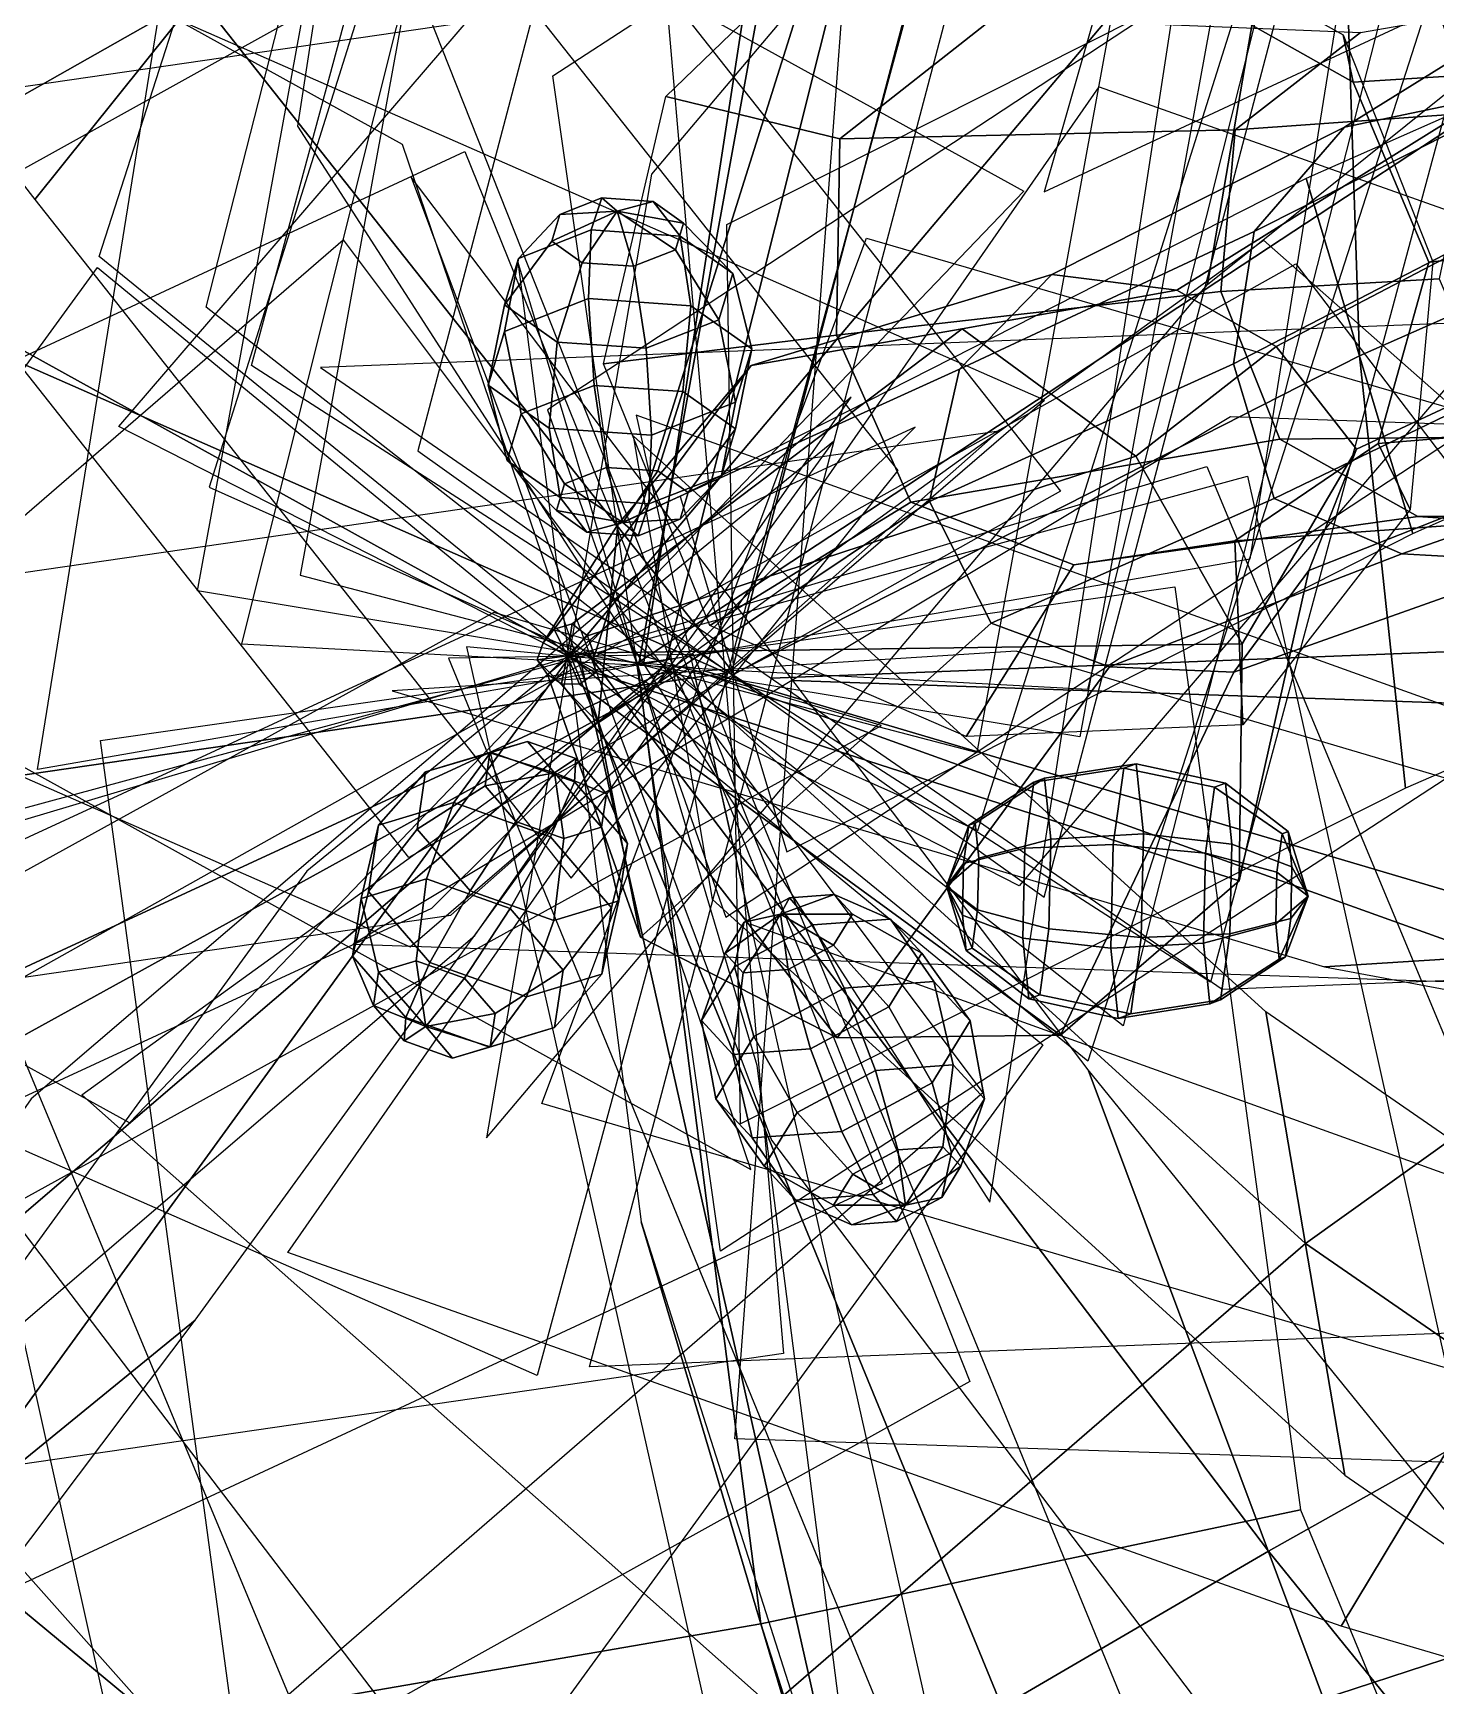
# Model space of a CAD drawing. Header units: metres. Extents: x -1.81 to 1.63, y -1.68 to 1.48.
# Drawn here: x -0.375 to 0.143, y -0.508 to 0.102 of the extents above; entities that cross this region are included whole.
import ezdxf

# ---------------------------------------------------------------- set-up
doc = ezdxf.new("R2010")
doc.units = ezdxf.units.M

msp = doc.modelspace()

# ---------------------------------------------------------------- linework, layer by layer
at = {"layer": 'coconut_palm9_coconuts'}
for points in [[(-0.164955, 0.040971, 4.733127), (-0.168852, 0.029205, 4.761168), (-0.195665, 0.018709, 4.74476), (-0.180436, 0.034911, 4.723654)], [(-0.164955, 0.040971, 4.733127), (-0.180436, 0.034911, 4.723654), (-0.159261, 0.036055, 4.707642)], [(-0.146059, 0.039651, 4.730421), (-0.136123, 0.026919, 4.75648), (-0.168852, 0.029205, 4.761168), (-0.164955, 0.040971, 4.733127)], [(-0.146059, 0.039651, 4.730421), (-0.164955, 0.040971, 4.733127), (-0.159261, 0.036055, 4.707642)], [(-0.134817, 0.031726, 4.717119), (-0.146059, 0.039651, 4.730421), (-0.159261, 0.036055, 4.707642)], [(-0.134817, 0.031726, 4.717119), (-0.116652, 0.013191, 4.733441), (-0.136123, 0.026919, 4.75648), (-0.146059, 0.039651, 4.730421)], [(-0.180436, 0.034911, 4.723654), (-0.195665, 0.018709, 4.74476), (-0.200857, 0.00158, 4.716867), (-0.183433, 0.025021, 4.70755)], [(-0.183433, 0.025021, 4.70755), (-0.172191, 0.017095, 4.694249), (-0.159261, 0.036055, 4.707642)], [(-0.180436, 0.034911, 4.723654), (-0.183433, 0.025021, 4.70755), (-0.159261, 0.036055, 4.707642)], [(-0.172191, 0.017095, 4.694249), (-0.153295, 0.015776, 4.691542), (-0.159261, 0.036055, 4.707642)], [(-0.153295, 0.015776, 4.691542), (-0.137814, 0.021836, 4.701015), (-0.159261, 0.036055, 4.707642)], [(-0.137814, 0.021836, 4.701015), (-0.134817, 0.031726, 4.717119), (-0.159261, 0.036055, 4.707642)], [(-0.137814, 0.021836, 4.701015), (-0.121843, -0.003938, 4.705549), (-0.116652, 0.013191, 4.733441), (-0.134817, 0.031726, 4.717119)], [(-0.168852, 0.029205, 4.761168), (-0.169907, 0.00391, 4.784251), (-0.200869, -0.00821, 4.765305), (-0.195665, 0.018709, 4.74476)], [(-0.183433, 0.025021, 4.70755), (-0.200857, 0.00158, 4.716867), (-0.181385, -0.012148, 4.69383), (-0.172191, 0.017095, 4.694249)], [(-0.136123, 0.026919, 4.75648), (-0.132116, 0.001271, 4.778838), (-0.169907, 0.00391, 4.784251), (-0.168852, 0.029205, 4.761168)], [(-0.116652, 0.013191, 4.733441), (-0.109632, -0.014581, 4.752236), (-0.132116, 0.001271, 4.778838), (-0.136123, 0.026919, 4.75648)], [(-0.195665, 0.018709, 4.74476), (-0.200869, -0.00821, 4.765305), (-0.206863, -0.027988, 4.733098), (-0.200857, 0.00158, 4.716867)], [(-0.153295, 0.015776, 4.691542), (-0.148657, -0.014434, 4.689141), (-0.121843, -0.003938, 4.705549), (-0.137814, 0.021836, 4.701015)], [(-0.172191, 0.017095, 4.694249), (-0.181385, -0.012148, 4.69383), (-0.148657, -0.014434, 4.689141), (-0.153295, 0.015776, 4.691542)], [(-0.121843, -0.003938, 4.705549), (-0.115626, -0.034359, 4.720028), (-0.109632, -0.014581, 4.752236), (-0.116652, 0.013191, 4.733441)], [(-0.200857, 0.00158, 4.716867), (-0.206863, -0.027988, 4.733098), (-0.18438, -0.04384, 4.706495), (-0.181385, -0.012148, 4.69383)], [(-0.169907, 0.00391, 4.784251), (-0.167839, -0.028135, 4.796192), (-0.194652, -0.038631, 4.779784), (-0.200869, -0.00821, 4.765305)], [(-0.132116, 0.001271, 4.778838), (-0.13511, -0.030421, 4.791504), (-0.167839, -0.028135, 4.796192), (-0.169907, 0.00391, 4.784251)], [(-0.109632, -0.014581, 4.752236), (-0.115639, -0.044149, 4.768466), (-0.13511, -0.030421, 4.791504), (-0.132116, 0.001271, 4.778838)], [(-0.148657, -0.014434, 4.689141), (-0.146588, -0.046479, 4.701082), (-0.115626, -0.034359, 4.720028), (-0.121843, -0.003938, 4.705549)], [(-0.200869, -0.00821, 4.765305), (-0.194652, -0.038631, 4.779784), (-0.199844, -0.05576, 4.751892), (-0.206863, -0.027988, 4.733098)], [(-0.181385, -0.012148, 4.69383), (-0.18438, -0.04384, 4.706495), (-0.146588, -0.046479, 4.701082), (-0.148657, -0.014434, 4.689141)], [(-0.115626, -0.034359, 4.720028), (-0.12083, -0.061278, 4.740574), (-0.115639, -0.044149, 4.768466), (-0.109632, -0.014581, 4.752236)], [(-0.206863, -0.027988, 4.733098), (-0.199844, -0.05576, 4.751892), (-0.180372, -0.069488, 4.728854), (-0.18438, -0.04384, 4.706495)], [(-0.167839, -0.028135, 4.796192), (-0.1632, -0.058345, 4.793791), (-0.178681, -0.064405, 4.784317), (-0.194652, -0.038631, 4.779784)], [(-0.13511, -0.030421, 4.791504), (-0.144304, -0.059665, 4.791084), (-0.1632, -0.058345, 4.793791), (-0.167839, -0.028135, 4.796192)], [(-0.115639, -0.044149, 4.768466), (-0.133062, -0.06759, 4.777783), (-0.144304, -0.059665, 4.791084), (-0.13511, -0.030421, 4.791504)], [(-0.146588, -0.046479, 4.701082), (-0.147644, -0.071774, 4.724165), (-0.12083, -0.061278, 4.740574), (-0.115626, -0.034359, 4.720028)], [(-0.194652, -0.038631, 4.779784), (-0.178681, -0.064405, 4.784317), (-0.181678, -0.074295, 4.768214), (-0.199844, -0.05576, 4.751892)], [(-0.18438, -0.04384, 4.706495), (-0.180372, -0.069488, 4.728854), (-0.147644, -0.071774, 4.724165), (-0.146588, -0.046479, 4.701082)], [(-0.12083, -0.061278, 4.740574), (-0.13606, -0.07748, 4.761679), (-0.133062, -0.06759, 4.777783), (-0.115639, -0.044149, 4.768466)], [(-0.199844, -0.05576, 4.751892), (-0.181678, -0.074295, 4.768214), (-0.170436, -0.08222, 4.754913), (-0.180372, -0.069488, 4.728854)], [(-0.1632, -0.058345, 4.793791), (-0.157235, -0.078625, 4.77769), (-0.178681, -0.064405, 4.784317)], [(-0.144304, -0.059665, 4.791084), (-0.157235, -0.078625, 4.77769), (-0.1632, -0.058345, 4.793791)], [(-0.133062, -0.06759, 4.777783), (-0.157235, -0.078625, 4.77769), (-0.144304, -0.059665, 4.791084)], [(-0.178681, -0.064405, 4.784317), (-0.157235, -0.078625, 4.77769), (-0.181678, -0.074295, 4.768214)], [(-0.147644, -0.071774, 4.724165), (-0.151541, -0.08354, 4.752206), (-0.13606, -0.07748, 4.761679), (-0.12083, -0.061278, 4.740574)], [(-0.180372, -0.069488, 4.728854), (-0.170436, -0.08222, 4.754913), (-0.151541, -0.08354, 4.752206), (-0.147644, -0.071774, 4.724165)], [(-0.13606, -0.07748, 4.761679), (-0.157235, -0.078625, 4.77769), (-0.133062, -0.06759, 4.777783)], [(-0.181678, -0.074295, 4.768214), (-0.157235, -0.078625, 4.77769), (-0.170436, -0.08222, 4.754913)], [(-0.170436, -0.08222, 4.754913), (-0.157235, -0.078625, 4.77769), (-0.151541, -0.08354, 4.752206)], [(-0.151541, -0.08354, 4.752206), (-0.157235, -0.078625, 4.77769), (-0.13606, -0.07748, 4.761679)], [(-0.229952, -0.170589, 4.706359), (-0.247332, -0.190281, 4.68436), (-0.219563, -0.181916, 4.659394), (-0.205903, -0.163345, 4.684738)], [(-0.208028, -0.175744, 4.739021), (-0.233119, -0.191752, 4.731666), (-0.229952, -0.170589, 4.706359), (-0.2062, -0.163526, 4.72441)], [(-0.2062, -0.163526, 4.72441), (-0.229952, -0.170589, 4.706359), (-0.205903, -0.163345, 4.684738), (-0.192315, -0.159343, 4.711926)], [(-0.205903, -0.163345, 4.684738), (-0.219563, -0.181916, 4.659394), (-0.183947, -0.194523, 4.653307), (-0.175059, -0.174263, 4.679467)], [(-0.182439, -0.170983, 4.733676), (-0.208028, -0.175744, 4.739021), (-0.2062, -0.163526, 4.72441)], [(-0.182439, -0.170983, 4.733676), (-0.2062, -0.163526, 4.72441), (-0.192315, -0.159343, 4.711926)], [(-0.192315, -0.159343, 4.711926), (-0.205903, -0.163345, 4.684738), (-0.175059, -0.174263, 4.679467), (-0.174507, -0.165647, 4.708883)], [(-0.182439, -0.170983, 4.733676), (-0.192315, -0.159343, 4.711926), (-0.174507, -0.165647, 4.708883)], [(-0.233119, -0.191752, 4.731666), (-0.250989, -0.214718, 4.713583), (-0.247332, -0.190281, 4.68436), (-0.229952, -0.170589, 4.706359)], [(-0.182439, -0.170983, 4.733676), (-0.174507, -0.165647, 4.708883), (-0.163208, -0.178744, 4.717063)], [(-0.174507, -0.165647, 4.708883), (-0.175059, -0.174263, 4.679467), (-0.155488, -0.196948, 4.693635), (-0.163208, -0.178744, 4.717063)], [(0.027502, -0.1692, 4.580389), (-0.005672, -0.174353, 4.587224), (-0.009011, -0.198754, 4.565047), (0.023646, -0.197375, 4.554778)], [(0.032114, -0.167572, 4.618341), (-0.001678, -0.172943, 4.620093), (-0.005672, -0.174353, 4.587224), (0.027502, -0.1692, 4.580389)], [(0.034777, -0.193447, 4.646412), (0.000629, -0.195351, 4.644403), (-0.001678, -0.172943, 4.620093), (0.032114, -0.167572, 4.618341)], [(0.061022, -0.17619, 4.5792), (0.027502, -0.1692, 4.580389), (0.023646, -0.197375, 4.554778), (0.057681, -0.200591, 4.557023)], [(0.065014, -0.174781, 4.612069), (0.032114, -0.167572, 4.618341), (0.027502, -0.1692, 4.580389), (0.061022, -0.17619, 4.5792)], [(0.067321, -0.197189, 4.636381), (0.034777, -0.193447, 4.646412), (0.032114, -0.167572, 4.618341), (0.065014, -0.174781, 4.612069)], [(-0.196729, -0.188841, 4.7472), (-0.213548, -0.214437, 4.745834), (-0.233119, -0.191752, 4.731666), (-0.208028, -0.175744, 4.739021)], [(-0.182439, -0.170983, 4.733676), (-0.196729, -0.188841, 4.7472), (-0.208028, -0.175744, 4.739021)], [(-0.182439, -0.170983, 4.733676), (-0.178921, -0.195145, 4.744158), (-0.196729, -0.188841, 4.7472)], [(-0.175059, -0.174263, 4.679467), (-0.183947, -0.194523, 4.653307), (-0.161348, -0.220718, 4.669667), (-0.155488, -0.196948, 4.693635)], [(-0.182439, -0.170983, 4.733676), (-0.165036, -0.190963, 4.731674), (-0.178921, -0.195145, 4.744158)], [(-0.182439, -0.170983, 4.733676), (-0.163208, -0.178744, 4.717063), (-0.165036, -0.190963, 4.731674)], [(-0.005672, -0.174353, 4.587224), (-0.029611, -0.190269, 4.597876), (-0.03154, -0.204357, 4.585073), (-0.009011, -0.198754, 4.565047)], [(-0.001678, -0.172943, 4.620093), (-0.027306, -0.189455, 4.616854), (-0.029611, -0.190269, 4.597876), (-0.005672, -0.174353, 4.587224)], [(0.000629, -0.195351, 4.644403), (-0.025974, -0.202393, 4.630886), (-0.027306, -0.189455, 4.616854), (-0.001678, -0.172943, 4.620093)], [(0.085904, -0.193451, 4.583978), (0.061022, -0.17619, 4.5792), (0.057681, -0.200591, 4.557023), (0.083975, -0.207539, 4.571176)], [(0.088209, -0.192638, 4.602955), (0.065014, -0.174781, 4.612069), (0.061022, -0.17619, 4.5792), (0.085904, -0.193451, 4.583978)], [(0.089541, -0.205575, 4.616992), (0.067321, -0.197189, 4.636381), (0.065014, -0.174781, 4.612069), (0.088209, -0.192638, 4.602955)], [(-0.247332, -0.190281, 4.68436), (-0.253682, -0.217324, 4.664308), (-0.229633, -0.21008, 4.642686), (-0.219563, -0.181916, 4.659394)], [(-0.219563, -0.181916, 4.659394), (-0.229633, -0.21008, 4.642686), (-0.198789, -0.220998, 4.637414), (-0.183947, -0.194523, 4.653307)], [(-0.163208, -0.178744, 4.717063), (-0.155488, -0.196948, 4.693635), (-0.158655, -0.218112, 4.718941), (-0.165036, -0.190963, 4.731674)], [(-0.178921, -0.195145, 4.744158), (-0.182704, -0.225356, 4.740562), (-0.213548, -0.214437, 4.745834), (-0.196729, -0.188841, 4.7472)], [(-0.250989, -0.214718, 4.713583), (-0.256849, -0.238487, 4.689615), (-0.253682, -0.217324, 4.664308), (-0.247332, -0.190281, 4.68436)], [(-0.213548, -0.214437, 4.745834), (-0.22839, -0.240912, 4.729941), (-0.250989, -0.214718, 4.713583), (-0.233119, -0.191752, 4.731666)], [(-0.183947, -0.194523, 4.653307), (-0.198789, -0.220998, 4.637414), (-0.179218, -0.243683, 4.651582), (-0.161348, -0.220718, 4.669667)], [(-0.165036, -0.190963, 4.731674), (-0.158655, -0.218112, 4.718941), (-0.182704, -0.225356, 4.740562), (-0.178921, -0.195145, 4.744158)], [(-0.027306, -0.189455, 4.616854), (-0.037903, -0.212683, 4.60949), (-0.029611, -0.190269, 4.597876)], [(-0.025974, -0.202393, 4.630886), (-0.037903, -0.212683, 4.60949), (-0.027306, -0.189455, 4.616854)], [(-0.029611, -0.190269, 4.597876), (-0.037903, -0.212683, 4.60949), (-0.03154, -0.204357, 4.585073)], [(0.033933, -0.231666, 4.648155), (-0.000102, -0.22845, 4.645912), (0.000629, -0.195351, 4.644403), (0.034777, -0.193447, 4.646412)], [(0.066591, -0.230288, 4.637885), (0.033933, -0.231666, 4.648155), (0.034777, -0.193447, 4.646412), (0.067321, -0.197189, 4.636381)], [(0.085904, -0.193451, 4.583978), (0.083975, -0.207539, 4.571176), (0.095482, -0.216358, 4.593442)], [(0.088209, -0.192638, 4.602955), (0.085904, -0.193451, 4.583978), (0.095482, -0.216358, 4.593442)], [(0.089541, -0.205575, 4.616992), (0.088209, -0.192638, 4.602955), (0.095482, -0.216358, 4.593442)], [(-0.155488, -0.196948, 4.693635), (-0.161348, -0.220718, 4.669667), (-0.165005, -0.245155, 4.698888), (-0.158655, -0.218112, 4.718941)], [(-0.009011, -0.198754, 4.565047), (-0.03154, -0.204357, 4.585073), (-0.031961, -0.223467, 4.585941), (-0.009742, -0.231853, 4.566554)], [(-0.000102, -0.22845, 4.645912), (-0.026396, -0.221502, 4.631759), (-0.025974, -0.202393, 4.630886), (0.000629, -0.195351, 4.644403)], [(0.023646, -0.197375, 4.554778), (-0.009011, -0.198754, 4.565047), (-0.009742, -0.231853, 4.566554), (0.022801, -0.235595, 4.556522)], [(0.057681, -0.200591, 4.557023), (0.023646, -0.197375, 4.554778), (0.022801, -0.235595, 4.556522), (0.056951, -0.23369, 4.558528)], [(0.083975, -0.207539, 4.571176), (0.057681, -0.200591, 4.557023), (0.056951, -0.23369, 4.558528), (0.083554, -0.226649, 4.572044)], [(0.089119, -0.224685, 4.617861), (0.066591, -0.230288, 4.637885), (0.067321, -0.197189, 4.636381), (0.089541, -0.205575, 4.616992)], [(-0.026396, -0.221502, 4.631759), (-0.037903, -0.212683, 4.60949), (-0.025974, -0.202393, 4.630886)], [(-0.03154, -0.204357, 4.585073), (-0.037903, -0.212683, 4.60949), (-0.031961, -0.223467, 4.585941)], [(0.089119, -0.224685, 4.617861), (0.089541, -0.205575, 4.616992), (0.095482, -0.216358, 4.593442)], [(-0.253682, -0.217324, 4.664308), (-0.247301, -0.244473, 4.651574), (-0.233416, -0.240291, 4.639091), (-0.229633, -0.21008, 4.642686)], [(-0.229633, -0.21008, 4.642686), (-0.233416, -0.240291, 4.639091), (-0.215608, -0.246594, 4.636048), (-0.198789, -0.220998, 4.637414)], [(-0.031961, -0.223467, 4.585941), (-0.037903, -0.212683, 4.60949), (-0.030629, -0.236404, 4.599976)], [(-0.030629, -0.236404, 4.599976), (-0.037903, -0.212683, 4.60949), (-0.028324, -0.23559, 4.618955)], [(-0.028324, -0.23559, 4.618955), (-0.037903, -0.212683, 4.60949), (-0.026396, -0.221502, 4.631759)], [(0.083975, -0.207539, 4.571176), (0.083554, -0.226649, 4.572044), (0.095482, -0.216358, 4.593442)], [(-0.22839, -0.240912, 4.729941), (-0.237278, -0.261172, 4.703783), (-0.256849, -0.238487, 4.689615), (-0.250989, -0.214718, 4.713583)], [(-0.256849, -0.238487, 4.689615), (-0.249129, -0.256692, 4.666185), (-0.247301, -0.244473, 4.651574), (-0.253682, -0.217324, 4.664308)], [(-0.182704, -0.225356, 4.740562), (-0.192774, -0.25352, 4.723855), (-0.22839, -0.240912, 4.729941), (-0.213548, -0.214437, 4.745834)], [(-0.158655, -0.218112, 4.718941), (-0.165005, -0.245155, 4.698888), (-0.192774, -0.25352, 4.723855), (-0.182704, -0.225356, 4.740562)], [(-0.112464, -0.225955, 4.624973), (-0.116044, -0.242483, 4.599401), (-0.087179, -0.226981, 4.594417), (-0.095799, -0.217004, 4.622096)], [(-0.099118, -0.223024, 4.647763), (-0.112464, -0.225955, 4.624973), (-0.095799, -0.217004, 4.622096)], [(-0.099118, -0.223024, 4.647763), (-0.079265, -0.215793, 4.631649), (-0.072548, -0.223031, 4.648039)], [(-0.099118, -0.223024, 4.647763), (-0.095799, -0.217004, 4.622096), (-0.079265, -0.215793, 4.631649)], [(-0.095799, -0.217004, 4.622096), (-0.087179, -0.226981, 4.594417), (-0.058542, -0.224883, 4.610965), (-0.079265, -0.215793, 4.631649)], [(-0.079265, -0.215793, 4.631649), (-0.058542, -0.224883, 4.610965), (-0.046907, -0.237419, 4.639353), (-0.072548, -0.223031, 4.648039)], [(0.083554, -0.226649, 4.572044), (0.084885, -0.239586, 4.586082), (0.095482, -0.216358, 4.593442)], [(0.084885, -0.239586, 4.586082), (0.08719, -0.238773, 4.605059), (0.095482, -0.216358, 4.593442)], [(0.08719, -0.238773, 4.605059), (0.089119, -0.224685, 4.617861), (0.095482, -0.216358, 4.593442)], [(-0.198789, -0.220998, 4.637414), (-0.215608, -0.246594, 4.636048), (-0.204309, -0.259692, 4.644228), (-0.179218, -0.243683, 4.651582)], [(-0.161348, -0.220718, 4.669667), (-0.179218, -0.243683, 4.651582), (-0.182385, -0.264847, 4.67689), (-0.165005, -0.245155, 4.698888)], [(-0.099118, -0.223024, 4.647763), (-0.112781, -0.244639, 4.654987), (-0.119498, -0.237401, 4.638597)], [(-0.099118, -0.223024, 4.647763), (-0.119498, -0.237401, 4.638597), (-0.112464, -0.225955, 4.624973)], [(-0.099118, -0.223024, 4.647763), (-0.096247, -0.243428, 4.664541), (-0.112781, -0.244639, 4.654987)], [(-0.099118, -0.223024, 4.647763), (-0.079582, -0.234477, 4.661663), (-0.096247, -0.243428, 4.664541)], [(-0.099118, -0.223024, 4.647763), (-0.072548, -0.223031, 4.648039), (-0.079582, -0.234477, 4.661663)], [(-0.087179, -0.226981, 4.594417), (-0.075569, -0.250281, 4.572144), (-0.042501, -0.247859, 4.591252), (-0.058542, -0.224883, 4.610965)], [(-0.072548, -0.223031, 4.648039), (-0.046907, -0.237419, 4.639353), (-0.05909, -0.257245, 4.66295), (-0.079582, -0.234477, 4.661663)], [(-0.058542, -0.224883, 4.610965), (-0.042501, -0.247859, 4.591252), (-0.029066, -0.262334, 4.624031), (-0.046907, -0.237419, 4.639353)], [(-0.009742, -0.231853, 4.566554), (-0.031961, -0.223467, 4.585941), (-0.030629, -0.236404, 4.599976), (-0.007435, -0.254261, 4.590865)], [(-0.003442, -0.252852, 4.623733), (-0.028324, -0.23559, 4.618955), (-0.026396, -0.221502, 4.631759), (-0.000102, -0.22845, 4.645912)], [(0.08719, -0.238773, 4.605059), (0.06325, -0.254689, 4.61571), (0.066591, -0.230288, 4.637885), (0.089119, -0.224685, 4.617861)], [(-0.119498, -0.237401, 4.638597), (-0.128228, -0.262309, 4.623), (-0.116044, -0.242483, 4.599401), (-0.112464, -0.225955, 4.624973)], [(-0.116044, -0.242483, 4.599401), (-0.1089, -0.268181, 4.5779), (-0.075569, -0.250281, 4.572144), (-0.087179, -0.226981, 4.594417)], [(0.030077, -0.259842, 4.622547), (-0.003442, -0.252852, 4.623733), (-0.000102, -0.22845, 4.645912), (0.033933, -0.231666, 4.648155)], [(0.06325, -0.254689, 4.61571), (0.030077, -0.259842, 4.622547), (0.033933, -0.231666, 4.648155), (0.066591, -0.230288, 4.637885)], [(0.083554, -0.226649, 4.572044), (0.056951, -0.23369, 4.558528), (0.059257, -0.256099, 4.58284), (0.084885, -0.239586, 4.586082)], [(-0.112781, -0.244639, 4.654987), (-0.116593, -0.274845, 4.651386), (-0.128228, -0.262309, 4.623), (-0.119498, -0.237401, 4.638597)], [(-0.079582, -0.234477, 4.661663), (-0.05909, -0.257245, 4.66295), (-0.087956, -0.272747, 4.667934), (-0.096247, -0.243428, 4.664541)], [(-0.046907, -0.237419, 4.639353), (-0.029066, -0.262334, 4.624031), (-0.043135, -0.285227, 4.651279), (-0.05909, -0.257245, 4.66295)], [(-0.007435, -0.254261, 4.590865), (-0.030629, -0.236404, 4.599976), (-0.028324, -0.23559, 4.618955), (-0.003442, -0.252852, 4.623733)], [(0.022801, -0.235595, 4.556522), (-0.009742, -0.231853, 4.566554), (-0.007435, -0.254261, 4.590865), (0.025466, -0.261469, 4.58459)], [(0.056951, -0.23369, 4.558528), (0.022801, -0.235595, 4.556522), (0.025466, -0.261469, 4.58459), (0.059257, -0.256099, 4.58284)], [(-0.237278, -0.261172, 4.703783), (-0.23783, -0.269789, 4.674365), (-0.249129, -0.256692, 4.666185), (-0.256849, -0.238487, 4.689615)], [(-0.247301, -0.244473, 4.651574), (-0.229898, -0.264453, 4.649573), (-0.233416, -0.240291, 4.639091)], [(-0.192774, -0.25352, 4.723855), (-0.206434, -0.272091, 4.698512), (-0.237278, -0.261172, 4.703783), (-0.22839, -0.240912, 4.729941)], [(-0.233416, -0.240291, 4.639091), (-0.229898, -0.264453, 4.649573), (-0.215608, -0.246594, 4.636048)], [(-0.179218, -0.243683, 4.651582), (-0.204309, -0.259692, 4.644228), (-0.206137, -0.27191, 4.658838), (-0.182385, -0.264847, 4.67689)], [(-0.128228, -0.262309, 4.623), (-0.122968, -0.291074, 4.605148), (-0.1089, -0.268181, 4.5779), (-0.116044, -0.242483, 4.599401)], [(-0.096247, -0.243428, 4.664541), (-0.087956, -0.272747, 4.667934), (-0.116593, -0.274845, 4.651386), (-0.112781, -0.244639, 4.654987)], [(0.084885, -0.239586, 4.586082), (0.059257, -0.256099, 4.58284), (0.06325, -0.254689, 4.61571), (0.08719, -0.238773, 4.605059)], [(-0.249129, -0.256692, 4.666185), (-0.229898, -0.264453, 4.649573), (-0.247301, -0.244473, 4.651574)], [(-0.215608, -0.246594, 4.636048), (-0.229898, -0.264453, 4.649573), (-0.204309, -0.259692, 4.644228)], [(-0.165005, -0.245155, 4.698888), (-0.182385, -0.264847, 4.67689), (-0.206434, -0.272091, 4.698512), (-0.192774, -0.25352, 4.723855)], [(-0.075569, -0.250281, 4.572144), (-0.064079, -0.280661, 4.561244), (-0.035441, -0.278563, 4.577792), (-0.042501, -0.247859, 4.591252)], [(-0.042501, -0.247859, 4.591252), (-0.035441, -0.278563, 4.577792), (-0.023806, -0.291099, 4.606179), (-0.029066, -0.262334, 4.624031)], [(-0.1089, -0.268181, 4.5779), (-0.092944, -0.296163, 4.566229), (-0.064079, -0.280661, 4.561244), (-0.075569, -0.250281, 4.572144)], [(0.025466, -0.261469, 4.58459), (-0.007435, -0.254261, 4.590865), (-0.003442, -0.252852, 4.623733), (0.030077, -0.259842, 4.622547)], [(0.059257, -0.256099, 4.58284), (0.025466, -0.261469, 4.58459), (0.030077, -0.259842, 4.622547), (0.06325, -0.254689, 4.61571)], [(-0.23783, -0.269789, 4.674365), (-0.229898, -0.264453, 4.649573), (-0.249129, -0.256692, 4.666185)], [(-0.206434, -0.272091, 4.698512), (-0.220022, -0.276092, 4.671322), (-0.23783, -0.269789, 4.674365), (-0.237278, -0.261172, 4.703783)], [(-0.204309, -0.259692, 4.644228), (-0.229898, -0.264453, 4.649573), (-0.206137, -0.27191, 4.658838)], [(-0.05909, -0.257245, 4.66295), (-0.043135, -0.285227, 4.651279), (-0.076465, -0.303127, 4.657034), (-0.087956, -0.272747, 4.667934)], [(-0.220022, -0.276092, 4.671322), (-0.229898, -0.264453, 4.649573), (-0.23783, -0.269789, 4.674365)], [(-0.206137, -0.27191, 4.658838), (-0.229898, -0.264453, 4.649573), (-0.220022, -0.276092, 4.671322)], [(-0.182385, -0.264847, 4.67689), (-0.206137, -0.27191, 4.658838), (-0.220022, -0.276092, 4.671322), (-0.206434, -0.272091, 4.698512)], [(-0.116593, -0.274845, 4.651386), (-0.109533, -0.305549, 4.637927), (-0.122968, -0.291074, 4.605148), (-0.128228, -0.262309, 4.623)], [(-0.029066, -0.262334, 4.624031), (-0.023806, -0.291099, 4.606179), (-0.03599, -0.310925, 4.629776), (-0.043135, -0.285227, 4.651279)], [(-0.122968, -0.291074, 4.605148), (-0.105127, -0.315989, 4.589826), (-0.092944, -0.296163, 4.566229), (-0.1089, -0.268181, 4.5779)], [(-0.087956, -0.272747, 4.667934), (-0.076465, -0.303127, 4.657034), (-0.109533, -0.305549, 4.637927), (-0.116593, -0.274845, 4.651386)], [(-0.064079, -0.280661, 4.561244), (-0.055787, -0.30998, 4.564638), (-0.039254, -0.308769, 4.574193), (-0.035441, -0.278563, 4.577792)], [(-0.035441, -0.278563, 4.577792), (-0.039254, -0.308769, 4.574193), (-0.032536, -0.316007, 4.590581), (-0.023806, -0.291099, 4.606179)], [(-0.092944, -0.296163, 4.566229), (-0.072453, -0.318931, 4.567516), (-0.055787, -0.30998, 4.564638), (-0.064079, -0.280661, 4.561244)], [(-0.043135, -0.285227, 4.651279), (-0.03599, -0.310925, 4.629776), (-0.064855, -0.326427, 4.634762), (-0.076465, -0.303127, 4.657034)], [(-0.109533, -0.305549, 4.637927), (-0.093493, -0.328525, 4.618213), (-0.105127, -0.315989, 4.589826), (-0.122968, -0.291074, 4.605148)], [(-0.023806, -0.291099, 4.606179), (-0.032536, -0.316007, 4.590581), (-0.03957, -0.327453, 4.604205), (-0.03599, -0.310925, 4.629776)], [(-0.105127, -0.315989, 4.589826), (-0.079487, -0.330377, 4.58114), (-0.072453, -0.318931, 4.567516), (-0.092944, -0.296163, 4.566229)], [(-0.076465, -0.303127, 4.657034), (-0.064855, -0.326427, 4.634762), (-0.093493, -0.328525, 4.618213), (-0.109533, -0.305549, 4.637927)], [(-0.072453, -0.318931, 4.567516), (-0.052917, -0.330384, 4.581417), (-0.055787, -0.30998, 4.564638)], [(-0.055787, -0.30998, 4.564638), (-0.052917, -0.330384, 4.581417), (-0.039254, -0.308769, 4.574193)], [(-0.039254, -0.308769, 4.574193), (-0.052917, -0.330384, 4.581417), (-0.032536, -0.316007, 4.590581)], [(-0.093493, -0.328525, 4.618213), (-0.07277, -0.337615, 4.597529), (-0.079487, -0.330377, 4.58114), (-0.105127, -0.315989, 4.589826)], [(-0.03599, -0.310925, 4.629776), (-0.03957, -0.327453, 4.604205), (-0.056236, -0.336404, 4.607083), (-0.064855, -0.326427, 4.634762)], [(-0.032536, -0.316007, 4.590581), (-0.052917, -0.330384, 4.581417), (-0.03957, -0.327453, 4.604205)], [(-0.079487, -0.330377, 4.58114), (-0.052917, -0.330384, 4.581417), (-0.072453, -0.318931, 4.567516)], [(-0.064855, -0.326427, 4.634762), (-0.056236, -0.336404, 4.607083), (-0.07277, -0.337615, 4.597529), (-0.093493, -0.328525, 4.618213)], [(-0.03957, -0.327453, 4.604205), (-0.052917, -0.330384, 4.581417), (-0.056236, -0.336404, 4.607083)], [(-0.07277, -0.337615, 4.597529), (-0.052917, -0.330384, 4.581417), (-0.079487, -0.330377, 4.58114)], [(-0.056236, -0.336404, 4.607083), (-0.052917, -0.330384, 4.581417), (-0.07277, -0.337615, 4.597529)]]:
    msp.add_3dface(points, dxfattribs=at)
at = {"layer": 'coconut_palm9_leaves'}
for points in [[(-0.277172, 0.067396, 4.905934), (-0.021917, -0.329279, 4.678684), (0.053081, 0.157961, 4.432633), (-0.202173, 0.554636, 4.659883)], [(0.119219, 0.364303, 4.757724), (0.058385, 0.009051, 4.676436), (0.278503, 0.18557, 4.282612), (0.339336, 0.540822, 4.3639)], [(0.156762, 0.072454, 5.095695), (0.123464, 0.285204, 4.977725), (0.54786, 0.518637, 4.978894), (0.585737, 0.317931, 5.180769)], [(-0.168062, -0.128917, 4.863735), (-0.350345, 0.019429, 4.710095), (-0.199447, 0.487736, 4.94387), (-0.018546, 0.344861, 5.112752)], [(-0.374077, 0.040427, 4.870974), (-0.253577, 0.190653, 4.601435), (-0.450694, 0.444817, 4.662462), (-0.571194, 0.294591, 4.932001)], [(-0.11732, -0.134464, 4.668012), (-0.294146, -0.02077, 4.522713), (-0.17245, 0.429217, 4.686852), (0.003299, 0.322958, 4.847016)], [(-0.141782, -0.13179, 4.762367), (-0.310897, 0.000702, 4.624766), (-0.20393, 0.419598, 4.872579), (-0.035898, 0.289952, 5.019022)], [(0.123844, 0.165988, 5.269555), (0.189681, -0.021079, 4.921836), (0.618655, 0.224397, 5.006909), (0.552819, 0.411464, 5.354629)], [(-0.30981, -0.065655, 5.075183), (-0.026314, -0.192179, 4.652288), (0.123202, 0.281599, 4.901304), (-0.160294, 0.408123, 5.324199)], [(-0.232845, -0.052198, 4.852878), (-0.001795, -0.216729, 4.483146), (0.118823, 0.240692, 4.66215), (-0.112226, 0.405223, 5.031882)], [(0.07398, -0.092132, 4.954607), (-0.149544, -0.130941, 4.792309), (-0.074546, 0.356299, 4.546258), (0.152647, 0.398766, 4.695003)], [(-0.313827, 0.11554, 4.736204), (-0.433584, 0.047651, 4.644271), (-0.6297, 0.301565, 4.702448), (-0.510944, 0.369704, 4.797231)], [(-0.146619, 0.04969, 4.938993), (-0.207453, -0.305562, 4.857704), (0.058385, 0.009051, 4.676436), (0.119219, 0.364303, 4.757724)], [(0.308919, 0.363196, 4.323256), (0.08879, 0.35901, 4.156885), (-0.001789, 0.043284, 3.60489), (0.341832, 0.203319, 3.717228)], [(-0.149544, -0.130941, 4.792309), (-0.373069, -0.169751, 4.630012), (-0.296985, 0.303408, 4.378812), (-0.074546, 0.356299, 4.546258)], [(-0.048473, 0.124544, 4.806373), (-0.118662, -0.134317, 4.673188), (-0.639115, 0.094184, 4.505496), (-0.568633, 0.352796, 4.639653)], [(0.014221, -0.277263, 5.017376), (-0.168062, -0.128917, 4.863735), (-0.018546, 0.344861, 5.112752), (0.170823, 0.209605, 5.261515)], [(0.059506, -0.248158, 4.813312), (-0.11732, -0.134464, 4.668012), (0.003299, 0.322958, 4.847016), (0.186484, 0.222601, 4.986349)], [(-0.276208, -0.098035, 4.964398), (-0.026515, -0.163451, 4.634236), (0.047837, 0.243258, 4.624071), (-0.201856, 0.308673, 4.954233)], [(-0.151362, -0.130743, 4.799317), (-0.314066, -0.103807, 4.670969), (-0.239701, 0.302406, 4.66042), (-0.07701, 0.275965, 4.789153)], [(-0.297883, -0.123444, 4.954384), (0.014319, -0.140136, 4.570352), (0.120203, 0.281607, 4.827006), (-0.191999, 0.298298, 5.211037)], [(-0.109954, -0.31715, 5.062108), (-0.238513, 0.060665, 4.712971), (-0.649538, 0.288004, 4.958729), (-0.520979, -0.089811, 5.307868)], [(0.027332, -0.264282, 4.89997), (-0.141782, -0.13179, 4.762367), (-0.035898, 0.289952, 5.019022), (0.136976, 0.165544, 5.154698)], [(0.114451, -0.017277, 4.900433), (0.109087, 0.145917, 4.82128), (0.440092, 0.287941, 4.834943), (0.453112, 0.132428, 4.968987)], [(-0.152095, -0.130663, 4.802148), (-0.183014, 0.086026, 4.707353), (0.123464, 0.285204, 4.977725), (0.156762, 0.072454, 5.095695)], [(0.011343, -0.157678, 4.927665), (-0.151362, -0.130743, 4.799317), (-0.07701, 0.275965, 4.789153), (0.085877, 0.249469, 4.917094)], [(-0.00937, 0.043537, 5.010403), (-0.174233, -0.128243, 4.887539), (-0.585258, 0.099097, 5.133298), (-0.416264, 0.267581, 5.258418)], [(-0.177036, -0.127936, 4.898349), (-0.343066, -0.043228, 4.767261), (-0.088953, 0.25228, 4.578813), (0.088802, 0.186677, 4.71708)], [(-0.235648, -0.235126, 4.93068), (-0.001676, -0.033508, 4.415697), (-0.522128, 0.194994, 4.248003), (-0.7561, -0.006625, 4.762988)], [(0.094779, 0.048194, 5.028949), (0.134124, -0.082749, 4.771916), (0.472784, 0.066957, 4.84047), (0.433439, 0.197899, 5.097503)], [(-0.176235, -0.209723, 4.797633), (-0.055735, -0.059497, 4.528095), (-0.253577, 0.190653, 4.601435), (-0.374077, 0.040427, 4.870974)], [(0.004211, -0.067072, 4.754132), (-0.115985, -0.13461, 4.662864), (-0.313827, 0.11554, 4.736204), (-0.194016, 0.183769, 4.827119)], [(-0.011006, -0.212645, 5.029437), (-0.177036, -0.127936, 4.898349), (0.088802, 0.186677, 4.71708), (0.263527, 0.107662, 4.828897)], [(-0.185014, -0.037129, 4.976008), (-0.119177, -0.224196, 4.628287), (0.189681, -0.021079, 4.921836), (0.123844, 0.165988, 5.269555)], [(-0.116361, -0.134569, 4.664314), (-0.118852, 0.031212, 4.602078), (0.109087, 0.145917, 4.82128), (0.114451, -0.017277, 4.900433)], [(-0.094907, -0.136914, 4.58156), (-0.073848, 0.142639, 4.455291), (0.514017, 0.123339, 4.420222), (0.512837, -0.157757, 4.56649)], [(-0.102435, -0.136091, 4.6106), (-0.035422, 0.117745, 4.517646), (0.388701, 0.134353, 4.869541), (0.321666, -0.119481, 4.962315)], [(-0.23739, 0.12994, 4.772228), (-0.133299, -0.132717, 4.729648), (-0.545454, -0.359909, 5.041932), (-0.659482, -0.104402, 5.080321)], [(0.131451, -0.176621, 4.965906), (0.114451, -0.017277, 4.900433), (0.453112, 0.132428, 4.968987), (0.504523, -0.014487, 5.00688)], [(-0.141312, 0.116589, 4.764099), (-0.119633, -0.134211, 4.676932), (-0.640231, -0.20982, 4.712552), (-0.673456, 0.039222, 4.787275)], [(-0.115985, -0.13461, 4.662864), (-0.236182, -0.202148, 4.571596), (-0.433584, 0.047651, 4.644271), (-0.313827, 0.11554, 4.736204)], [(-0.174233, -0.128243, 4.887539), (-0.339097, -0.300022, 4.764676), (-0.751522, -0.0729, 5.015914), (-0.585258, 0.099097, 5.133298)], [(-0.118662, -0.134317, 4.673188), (-0.188851, -0.393178, 4.540004), (-0.710113, -0.164442, 4.372929), (-0.639115, 0.094184, 4.505496)], [(-0.131163, -0.132951, 4.721406), (0.018404, 0.081941, 4.661697), (0.388623, -0.049164, 4.999541), (0.240015, -0.266186, 5.077665)], [(-0.121176, -0.347352, 4.896943), (-0.152095, -0.130663, 4.802148), (0.156762, 0.072454, 5.095695), (0.207081, -0.133588, 5.190334)], [(-0.215533, 0.05811, 4.806221), (-0.138529, -0.132145, 4.749821), (-0.520951, -0.308847, 4.746043), (-0.608731, -0.124651, 4.790338)], [(-0.235224, 0.048644, 5.097497), (-0.102331, -0.306323, 4.635489), (0.147288, -0.635412, 5.06156), (0.014395, -0.280445, 5.523568)], [(-0.136034, -0.069098, 4.79283), (-0.096689, -0.20004, 4.535798), (0.134124, -0.082749, 4.771916), (0.094779, 0.048194, 5.028949)], [(-0.260348, 0.025519, 4.807092), (-0.142391, -0.131723, 4.764716), (-0.44474, -0.390442, 4.758361), (-0.573137, -0.244773, 4.786896)], [(-0.138815, -0.132114, 4.750921), (0.079064, 0.02539, 4.729541), (0.317487, -0.185019, 5.132931), (0.094494, -0.344473, 5.180708)], [(-0.127223, -0.133381, 4.706209), (-0.067321, 0.026115, 4.643469), (0.257863, -0.068497, 4.608611), (0.216636, -0.235141, 4.684493)], [(-0.351, 0.015309, 4.925941), (-0.176665, -0.127977, 4.896921), (-0.412093, -0.451932, 5.102772), (-0.585457, -0.306657, 5.132454)], [(-0.10768, -0.2789, 4.889674), (-0.195882, 0.017507, 4.7122), (-0.150434, -0.336419, 4.53508), (-0.062231, -0.632827, 4.712554)], [(-0.168777, -0.128839, 4.866493), (0.090961, 0.016739, 4.830846), (0.341472, -0.311713, 5.251559), (0.080841, -0.457929, 5.292564)], [(-0.26872, -0.021517, 4.803593), (0.063849, -0.250665, 4.417605), (0.487951, -0.234055, 4.769321), (0.155382, -0.004906, 5.155309)], [(-0.113871, -0.30035, 4.726549), (-0.116361, -0.134569, 4.664314), (0.114451, -0.017277, 4.900433), (0.131451, -0.176621, 4.965906)], [(-0.211774, -0.230972, 4.847511), (-0.073008, -0.032474, 4.681921), (-0.375357, -0.291193, 4.675567), (-0.514123, -0.489691, 4.841156)], [(0.066882, -0.03973, 4.772367), (-0.256696, -0.234098, 4.390752), (0.351047, -0.254941, 4.375682), (0.674626, -0.060573, 4.757298)], [(-0.152321, -0.039111, 4.948938), (-0.110004, -0.22679, 4.493876), (0.261173, -0.360025, 4.850135), (0.218857, -0.172346, 5.305197)], [(-0.220675, -0.223406, 4.873265), (-0.01859, -0.045016, 4.480597), (-0.539189, -0.120625, 4.516218), (-0.741274, -0.299015, 4.908886)], [(-0.227678, -0.220796, 4.870127), (-0.04938, -0.043495, 4.629515), (-0.431802, -0.220196, 4.625737), (-0.610101, -0.397497, 4.866349)], [(-0.153361, -0.046697, 4.970226), (-0.124268, -0.217532, 4.531617), (0.10904, -0.42989, 4.961404), (0.079948, -0.259055, 5.400013)], [(-0.079536, -0.048797, 5.086743), (-0.273796, -0.207157, 4.707099), (-0.509223, -0.531112, 4.91295), (-0.314963, -0.372752, 5.292595)], [(-0.176335, -0.128013, 4.895647), (0.058104, -0.058021, 4.859069), (0.230091, -0.47012, 5.032461), (-0.004445, -0.546844, 5.082124)], [(-0.173107, -0.128366, 4.883196), (0.073205, -0.061581, 4.844823), (0.182844, -0.552668, 4.741379), (-0.063483, -0.615182, 4.777194)], [(-0.151781, -0.130697, 4.800937), (0.046312, -0.102401, 4.775536), (0.092665, -0.442667, 4.595251), (-0.106332, -0.484623, 4.623817)], [(-0.061858, -0.153542, 4.991381), (-0.204741, -0.111893, 4.467914), (-0.616896, -0.339084, 4.780198), (-0.474012, -0.380734, 5.303666)], [(-0.169449, -0.389927, 4.703552), (-0.102435, -0.136091, 4.6106), (0.321666, -0.119481, 4.962315), (0.254473, -0.373326, 5.05528)], [(-0.012114, -0.126037, 4.768096), (-0.242332, -0.140726, 4.644323), (0.101527, -0.242486, 4.622606), (0.331745, -0.227796, 4.74638)], [(-0.131153, -0.12734, 5.120502), (-0.221517, -0.128686, 4.670792), (-0.049627, -0.547517, 4.857268), (0.040737, -0.54617, 5.30698)], [(-0.131316, -0.132215, 5.13625), (-0.214899, -0.124517, 4.630141), (-0.105275, -0.611333, 4.524139), (-0.021691, -0.619031, 5.030249)], [(-0.133299, -0.132717, 4.729648), (-0.029208, -0.395374, 4.687067), (-0.439904, -0.623494, 4.986111), (-0.545454, -0.359909, 5.041932)], [(-0.138529, -0.132145, 4.749821), (-0.061525, -0.3224, 4.69342), (-0.431736, -0.494666, 4.676359), (-0.520951, -0.308847, 4.746043)], [(-0.142391, -0.131723, 4.764716), (-0.024433, -0.288966, 4.722339), (-0.312704, -0.538736, 4.700303), (-0.44474, -0.390442, 4.758361)], [(-0.428515, -0.274417, 4.902141), (-0.168777, -0.128839, 4.866493), (0.080841, -0.457929, 5.292564), (-0.174834, -0.607076, 5.328366)], [(-0.419419, -0.19515, 4.921569), (-0.173107, -0.128366, 4.883196), (-0.063483, -0.615182, 4.777194), (-0.311324, -0.679462, 4.81967)], [(-0.176665, -0.127977, 4.896921), (-0.002332, -0.271262, 4.867901), (-0.238499, -0.595588, 5.07589), (-0.412093, -0.451932, 5.102772)], [(-0.410775, -0.198005, 4.932225), (-0.176335, -0.128013, 4.895647), (-0.004445, -0.546844, 5.082124), (-0.231584, -0.6281, 5.114272)], [(-0.356693, -0.289619, 4.772303), (-0.138815, -0.132114, 4.750921), (0.094494, -0.344473, 5.180708), (-0.1025, -0.515002, 5.208108)], [(-0.349875, -0.158992, 4.826338), (-0.151781, -0.130697, 4.800937), (-0.106332, -0.484623, 4.623817), (-0.301329, -0.518384, 4.637472)], [(-0.28073, -0.347842, 4.781116), (-0.131163, -0.132951, 4.721406), (0.240015, -0.266186, 5.077665), (0.10765, -0.485584, 5.137549)], [(-0.187125, -0.292878, 4.768951), (-0.127223, -0.133381, 4.706209), (0.216636, -0.235141, 4.684493), (0.174266, -0.398547, 4.734836)], [(-0.119633, -0.134211, 4.676932), (-0.097953, -0.385011, 4.589764), (-0.608451, -0.459238, 4.61068), (-0.640231, -0.20982, 4.712552)], [(-0.115966, -0.416467, 4.707829), (-0.094907, -0.136914, 4.58156), (0.512837, -0.157757, 4.56649), (0.510087, -0.437135, 4.673208)], [(0.094494, -0.344473, 5.180708), (0.317487, -0.185019, 5.132931), (0.741688, -0.459126, 5.306945), (0.499543, -0.624107, 5.44396)], [(0.331745, -0.227796, 4.74638), (0.101527, -0.242486, 4.622606), (0.385142, -0.295449, 4.331271), (0.61536, -0.280759, 4.455044)], [(0.079948, -0.259055, 5.400013), (0.10904, -0.42989, 4.961404), (0.514089, -0.709524, 5.224656), (0.484996, -0.538689, 5.663264)], [(0.10765, -0.485584, 5.137549), (0.240015, -0.266186, 5.077665), (0.721101, -0.413492, 5.290746), (0.63815, -0.641906, 5.312598)], [(0.014395, -0.280445, 5.523568), (0.147288, -0.635412, 5.06156), (0.429428, -0.98345, 5.452378), (0.296535, -0.628483, 5.914386)], [(0.080841, -0.457929, 5.292564), (0.341472, -0.311713, 5.251559), (0.632092, -0.662086, 5.623297), (0.362982, -0.805967, 5.683382)], [(-0.062231, -0.632827, 4.712554), (-0.150434, -0.336419, 4.53508), (-0.067787, -0.595294, 4.219664), (0.020415, -0.891701, 4.397139)], [(-0.1025, -0.515002, 5.208108), (0.094494, -0.344473, 5.180708), (0.499543, -0.624107, 5.44396), (0.363895, -0.822189, 5.430968)], [(-0.314963, -0.372752, 5.292595), (-0.509223, -0.531112, 4.91295), (-0.742427, -0.840591, 5.143145), (-0.548167, -0.682231, 5.522789)], [(-0.44474, -0.390442, 4.758361), (-0.312704, -0.538736, 4.700303), (-0.485553, -0.752236, 4.358265), (-0.674587, -0.642102, 4.46988)], [(-0.106332, -0.484623, 4.623817), (0.092665, -0.442667, 4.595251), (0.180319, -0.654112, 4.261818), (-0.023686, -0.743498, 4.308401)], [(-0.412093, -0.451932, 5.102772), (-0.238499, -0.595588, 5.07589), (-0.472651, -0.903089, 5.314472), (-0.645297, -0.761411, 5.332967)], [(-0.174834, -0.607076, 5.328366), (0.080841, -0.457929, 5.292564), (0.362982, -0.805967, 5.683382), (0.122529, -0.966091, 5.710677)], [(-0.004445, -0.546844, 5.082124), (0.230091, -0.47012, 5.032461), (0.463238, -0.899173, 5.022195), (0.222801, -0.992482, 5.124069)], [(-0.301329, -0.518384, 4.637472), (-0.106332, -0.484623, 4.623817), (-0.023686, -0.743498, 4.308401), (-0.207486, -0.763628, 4.280169)]]:
    msp.add_3dface(points, dxfattribs=at)
at = {"layer": 'coconut_palm9_trunk'}
for points in [[(-0.141338, 0.078345), (-0.069103, 0.148191), (-0.02032, 0.107538, 0.504439), (-0.077227, 0.062736, 0.516444)], [(0.028324, 0.145717), (0.108402, 0.101086), (0.112158, 0.083669, 0.480074), (0.0494, 0.119046, 0.490967)], [(0.0494, 0.119046, 0.490967), (0.112158, 0.083669, 0.480074), (0.230078, 0.090992, 0.957576), (0.17498, 0.133517, 0.969687)], [(0.170335, 0.076325, 2.946906), (0.200067, 0.123719, 2.9512), (0.108971, 0.067139, 3.436286), (0.075594, 0.028595, 3.427675)], [(0.200067, 0.123719, 2.9512), (0.255181, 0.115767, 2.957941), (0.161247, 0.078013, 3.448045), (0.108971, 0.067139, 3.436286)], [(0.068598, 0.066055, 0.99724), (0.114865, 0.102037, 0.98508), (0.20059, 0.117027, 1.472217), (0.156687, 0.072372, 1.479286)], [(-0.077227, 0.062736, 0.516444), (-0.02032, 0.107538, 0.504439), (0.114865, 0.102037, 0.98508), (0.068598, 0.066055, 0.99724)], [(0.108402, 0.101086), (0.141498, 0.017374), (0.140046, 0.017257, 0.476434), (0.112158, 0.083669, 0.480074)], [(0.112158, 0.083669, 0.480074), (0.140046, 0.017257, 0.476434), (0.243969, 0.028632, 0.955983), (0.230078, 0.090992, 0.957576)], [(-0.164284, -0.020171), (-0.141338, 0.078345), (-0.077227, 0.062736, 0.516444), (-0.078392, -0.009564, 0.518401)], [(0.108971, 0.067139, 3.436286), (0.161247, 0.078013, 3.448045), (0.047094, 0.007005, 3.931646), (0.001001, 0.012778, 3.91909)], [(0.161247, 0.078013, 3.448045), (0.211257, 0.052767, 3.458044), (0.083766, -0.013833, 3.940803), (0.047094, 0.007005, 3.931646)], [(0.160155, 0.027497, 2.945021), (0.170335, 0.076325, 2.946906), (0.075594, 0.028595, 3.427675), (0.067999, -0.020151, 3.424322)], [(0.075594, 0.028595, 3.427675), (0.108971, 0.067139, 3.436286), (0.001001, 0.012778, 3.91909), (-0.033068, -0.022093, 3.907804)], [(0.063264, 0.006444, 1.000206), (0.068598, 0.066055, 0.99724), (0.156687, 0.072372, 1.479286), (0.143809, 0.011203, 1.48202)], [(-0.078392, -0.009564, 0.518401), (-0.077227, 0.062736, 0.516444), (0.068598, 0.066055, 0.99724), (0.063264, 0.006444, 1.000206)], [(0.211257, 0.052767, 3.458044), (0.221214, -0.001339, 3.458311), (0.113334, -0.051636, 3.947108), (0.083766, -0.013833, 3.940803)], [(0.067999, -0.020151, 3.424322), (0.075594, 0.028595, 3.427675), (-0.033068, -0.022093, 3.907804), (-0.04408, -0.070964, 3.902228)], [(0.171417, -0.027187, 2.945728), (0.160155, 0.027497, 2.945021), (0.067999, -0.020151, 3.424322), (0.08296, -0.069758, 3.425847)], [(0.140046, 0.017257, 0.476434), (0.121305, -0.049549, 0.481427), (0.251749, -0.038798, 0.956011), (0.243969, 0.028632, 0.955983)], [(-0.033068, -0.022093, 3.907804), (0.001001, 0.012778, 3.91909), (-0.109841, -0.020843, 4.407623), (-0.159093, -0.079397, 4.390707)], [(0.001001, 0.012778, 3.91909), (0.047094, 0.007005, 3.931646), (-0.032041, -0.007227, 4.429345), (-0.109841, -0.020843, 4.407623)], [(0.141498, 0.017374), (0.133203, -0.073836), (0.121305, -0.049549, 0.481427), (0.140046, 0.017257, 0.476434)], [(-0.051053, -0.071159, 0.514579), (-0.078392, -0.009564, 0.518401), (0.063264, 0.006444, 1.000206), (0.08505, -0.047979, 0.996498)], [(0.047094, 0.007005, 3.931646), (0.083766, -0.013833, 3.940803), (0.031966, -0.054252, 4.443525), (-0.032041, -0.007227, 4.429345)], [(0.08505, -0.047979, 0.996498), (0.063264, 0.006444, 1.000206), (0.143809, 0.011203, 1.48202), (0.168805, -0.047138, 1.479152)], [(0.221214, -0.001339, 3.458311), (0.213649, -0.049867, 3.454963), (0.095767, -0.096355, 3.939918), (0.113334, -0.051636, 3.947108)], [(-0.109841, -0.020843, 4.407623), (-0.032041, -0.007227, 4.429345), (-0.175887, -0.116077, 4.902216), (-0.182561, -0.118007, 4.900332)], [(-0.032041, -0.007227, 4.429345), (0.031966, -0.054252, 4.443525), (-0.170229, -0.120392, 4.903489), (-0.175887, -0.116077, 4.902216)], [(-0.125086, -0.116644), (-0.164284, -0.020171), (-0.078392, -0.009564, 0.518401), (-0.051053, -0.071159, 0.514579)], [(0.083766, -0.013833, 3.940803), (0.113334, -0.051636, 3.947108), (0.071248, -0.12337, 4.449677), (0.031966, -0.054252, 4.443525)], [(-0.159093, -0.079397, 4.390707), (-0.109841, -0.020843, 4.407623), (-0.182561, -0.118007, 4.900332), (-0.186609, -0.122979, 4.898981)], [(-0.04408, -0.070964, 3.902228), (-0.033068, -0.022093, 3.907804), (-0.159093, -0.079397, 4.390707), (-0.16634, -0.152542, 4.384129)], [(0.08296, -0.069758, 3.425847), (0.067999, -0.020151, 3.424322), (-0.04408, -0.070964, 3.902228), (-0.021332, -0.115837, 3.90627)], [(0.221736, -0.058125, 2.951591), (0.171417, -0.027187, 2.945728), (0.08296, -0.069758, 3.425847), (0.130031, -0.090154, 3.435371)], [(0.121305, -0.049549, 0.481427), (0.068451, -0.085459, 0.492131), (0.196153, -0.076276, 0.970509), (0.251749, -0.038798, 0.956011)], [(0.275521, -0.039176, 2.958512), (0.221736, -0.058125, 2.951591), (0.130031, -0.090154, 3.435371), (0.182676, -0.093141, 3.446713)], [(0.009087, -0.094318, 0.503583), (-0.051053, -0.071159, 0.514579), (0.08505, -0.047979, 0.996498), (0.135914, -0.076468, 0.985049)], [(0.135914, -0.076468, 0.985049), (0.08505, -0.047979, 0.996498), (0.168805, -0.047138, 1.479152), (0.223521, -0.082257, 1.471585)], [(0.031966, -0.054252, 4.443525), (0.071248, -0.12337, 4.449677), (-0.16798, -0.126688, 4.903744), (-0.170229, -0.120392, 4.903489)], [(0.213649, -0.049867, 3.454963), (0.182676, -0.093141, 3.446713), (0.068091, -0.133795, 3.930282), (0.095767, -0.096355, 3.939918)], [(0.133203, -0.073836), (0.071449, -0.153224), (0.068451, -0.085459, 0.492131), (0.121305, -0.049549, 0.481427)], [(0.113334, -0.051636, 3.947108), (0.095767, -0.096355, 3.939918), (0.070138, -0.210783, 4.443839), (0.071248, -0.12337, 4.449677)], [(-0.021332, -0.115837, 3.90627), (-0.04408, -0.070964, 3.902228), (-0.16634, -0.152542, 4.384129), (-0.150709, -0.231517, 4.383315)], [(-0.03062, -0.157528), (-0.125086, -0.116644), (-0.051053, -0.071159, 0.514579), (0.009087, -0.094318, 0.503583)], [(0.130031, -0.090154, 3.435371), (0.08296, -0.069758, 3.425847), (-0.021332, -0.115837, 3.90627), (0.022266, -0.131925, 3.917601)], [(0.196153, -0.076276, 0.970509), (0.135914, -0.076468, 0.985049), (0.223521, -0.082257, 1.471585), (0.286879, -0.069837, 1.462073)], [(0.068451, -0.085459, 0.492131), (0.009087, -0.094318, 0.503583), (0.135914, -0.076468, 0.985049), (0.196153, -0.076276, 0.970509)], [(-0.16634, -0.152542, 4.384129), (-0.159093, -0.079397, 4.390707), (-0.186609, -0.122979, 4.898981), (-0.188797, -0.129245, 4.898055)], [(0.071449, -0.153224), (-0.03062, -0.157528), (0.009087, -0.094318, 0.503583), (0.068451, -0.085459, 0.492131)], [(0.182676, -0.093141, 3.446713), (0.130031, -0.090154, 3.435371), (0.022266, -0.131925, 3.917601), (0.068091, -0.133795, 3.930282)], [(0.095767, -0.096355, 3.939918), (0.068091, -0.133795, 3.930282), (0.004237, -0.267642, 4.422568), (0.070138, -0.210783, 4.443839)], [(-0.186609, -0.122979, 4.898981), (-0.182561, -0.118007, 4.900332), (-0.177743, -0.127859, 4.901077)], [(-0.182561, -0.118007, 4.900332), (-0.175887, -0.116077, 4.902216), (-0.177743, -0.127859, 4.901077)], [(-0.175887, -0.116077, 4.902216), (-0.170229, -0.120392, 4.903489), (-0.177743, -0.127859, 4.901077)], [(-0.170229, -0.120392, 4.903489), (-0.16798, -0.126688, 4.903744), (-0.177743, -0.127859, 4.901077)], [(0.022266, -0.131925, 3.917601), (-0.021332, -0.115837, 3.90627), (-0.150709, -0.231517, 4.383315), (-0.078153, -0.268621, 4.400416)], [(-0.188797, -0.129245, 4.898055), (-0.186609, -0.122979, 4.898981), (-0.177743, -0.127859, 4.901077)], [(-0.185045, -0.134739, 4.898755), (-0.188797, -0.129245, 4.898055), (-0.177743, -0.127859, 4.901077)], [(-0.179824, -0.138125, 4.899961), (-0.185045, -0.134739, 4.898755), (-0.177743, -0.127859, 4.901077)], [(-0.173251, -0.138247, 4.901706), (-0.179824, -0.138125, 4.899961), (-0.177743, -0.127859, 4.901077)], [(-0.16798, -0.126688, 4.903744), (-0.167249, -0.13409, 4.903533), (-0.177743, -0.127859, 4.901077)], [(-0.167249, -0.13409, 4.903533), (-0.173251, -0.138247, 4.901706), (-0.177743, -0.127859, 4.901077)], [(0.071248, -0.12337, 4.449677), (0.070138, -0.210783, 4.443839), (-0.167249, -0.13409, 4.903533), (-0.16798, -0.126688, 4.903744)], [(-0.150709, -0.231517, 4.383315), (-0.16634, -0.152542, 4.384129), (-0.188797, -0.129245, 4.898055), (-0.185045, -0.134739, 4.898755)], [(0.068091, -0.133795, 3.930282), (0.022266, -0.131925, 3.917601), (-0.078153, -0.268621, 4.400416), (0.004237, -0.267642, 4.422568)], [(-0.078153, -0.268621, 4.400416), (-0.150709, -0.231517, 4.383315), (-0.185045, -0.134739, 4.898755), (-0.179824, -0.138125, 4.899961)], [(0.004237, -0.267642, 4.422568), (-0.078153, -0.268621, 4.400416), (-0.179824, -0.138125, 4.899961), (-0.173251, -0.138247, 4.901706)], [(0.070138, -0.210783, 4.443839), (0.004237, -0.267642, 4.422568), (-0.173251, -0.138247, 4.901706), (-0.167249, -0.13409, 4.903533)]]:
    msp.add_3dface(points, dxfattribs=at)

doc.saveas('drawing.dxf')
